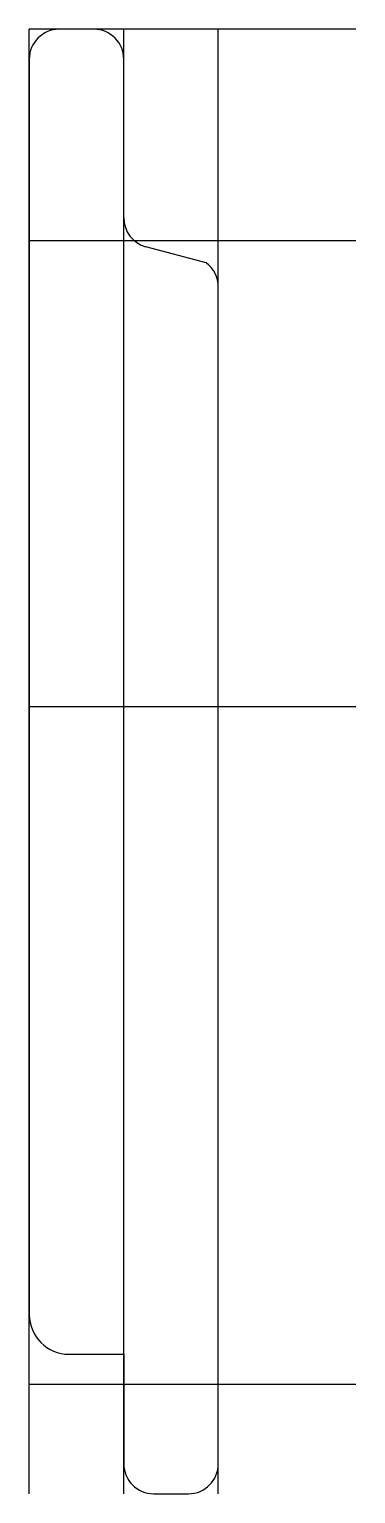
# Model space of a CAD drawing. Extents: x 0 to 33, y -11 to 136.
import ezdxf

# ---------------------------------------------------------------- set-up
doc = ezdxf.new("R2010")
doc.units = 0
doc.layers.get('0').update_dxf_attribs({"linetype": 'CONTINUOUS'})

msp = doc.modelspace()

# ---------------------------------------------------------------- linework, layer by layer
at = {"linetype": 'CONTINUOUS'}
for p, q in [((32.81, 136), (0, 136)), ((0, -11), (0, 136)), ((6.5, 136), (3, 136)), ((9.5, -11), (9.5, 136)), ((19, -11), (19, 136)), ((0, 133), (0, 7)), ((9.5, 117.07), (9.5, 133)), ((32.81, 114.76), (0, 114.76)), ((17.78, 112.55), (11.72, 114.17)), ((19, -8), (19, 110.13)), ((32.81, 68), (0, 68)), ((4, 3), (9.5, 3)), ((9.5, 3), (9.5, -8)), ((0, 0), (32.81, 0)), ((12.5, -11), (16, -11))]:
    msp.add_line(p, q, dxfattribs=at)
for centre, radius, start, end in [((3, 133), 3, 90, 180), ((6.5, 133), 3, 0, 90), ((12.5, 117.07), 3, 179.9394, 254.93), ((16, 110.14), 3, 359.9021, 53.6062), ((4, 7), 4, 180, 270), ((12.5, -8), 3, 180, 270), ((16, -8), 3, 270, 0)]:
    msp.add_arc(centre, radius, start, end, dxfattribs=at)

doc.saveas('drawing.dxf')
